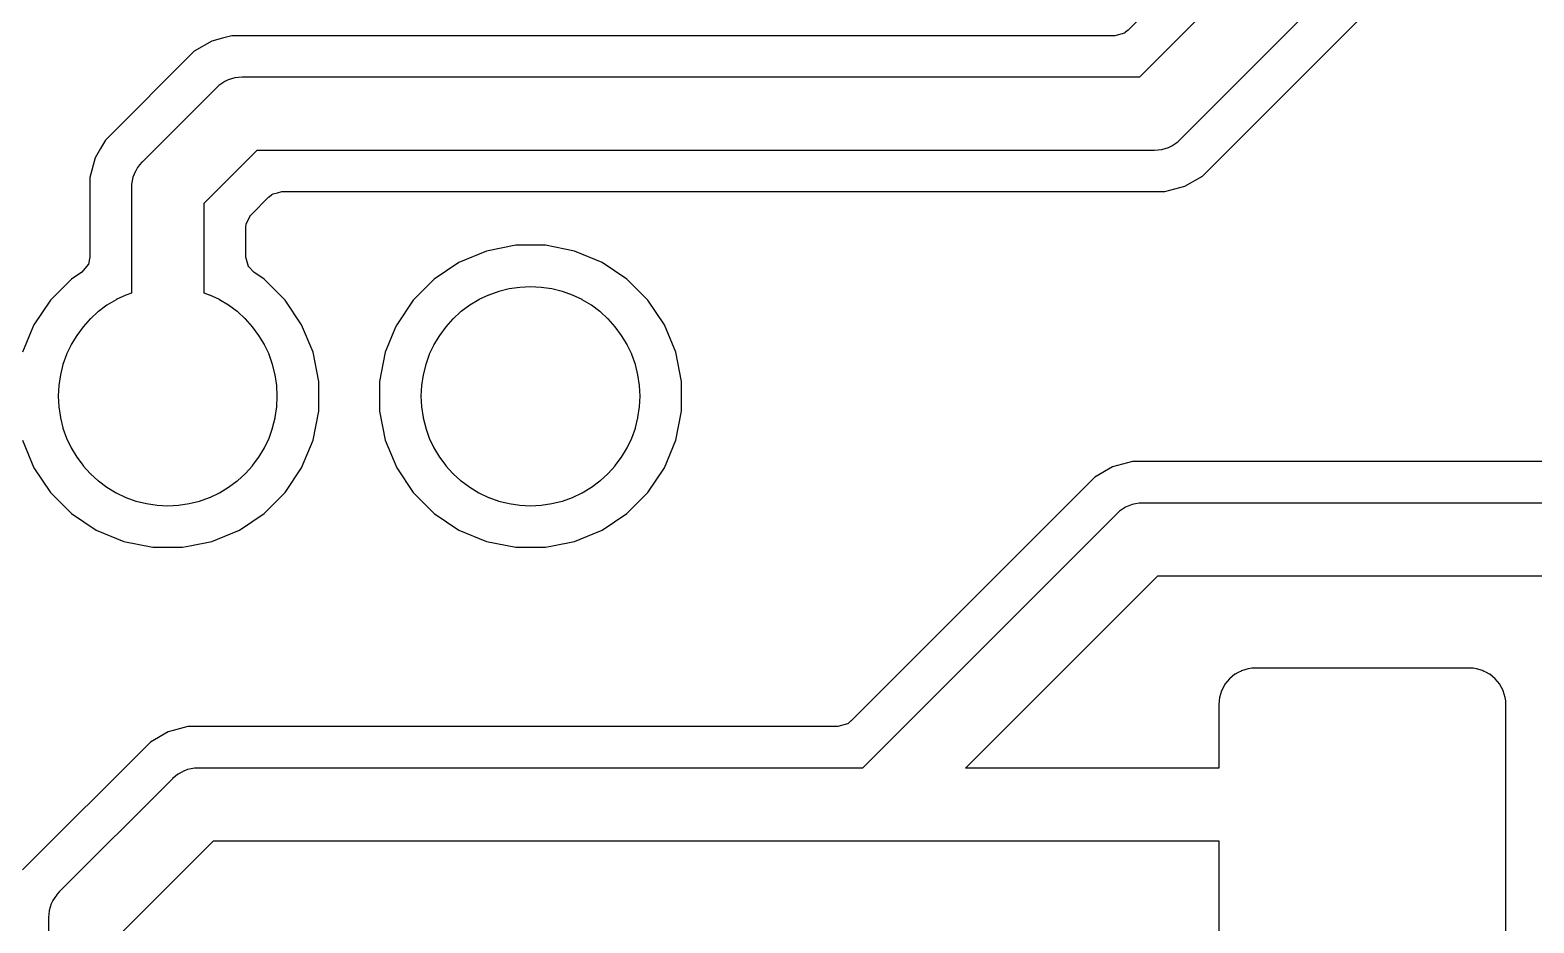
# Model space of a CAD drawing. Header units: metres. Extents: x 92.3 to 181.5, y -134.8 to -50.6.
# Drawn here: x 122.87 to 133.4, y -72.33 to -66.07 of the extents above; entities that cross this region are included whole.
import ezdxf

# ---------------------------------------------------------------- set-up
doc = ezdxf.new("R2010")
doc.units = ezdxf.units.M

msp = doc.modelspace()

# ---------------------------------------------------------------- linework, layer by layer
for points in [[(139.105, -57.523), (130.552, -66.077), (130.552, -66.077), (130.552, -66.077), (130.552, -66.077), (130.551, -66.077), (130.531, -66.094), (130.531, -66.094), (130.531, -66.094), (130.53, -66.094), (130.53, -66.094), (130.53, -66.094), (130.53, -66.094), (130.53, -66.094), (130.53, -66.094), (130.53, -66.094), (130.53, -66.094), (130.53, -66.094), (130.53, -66.094), (130.529, -66.094), (130.529, -66.095), (130.529, -66.095), (130.529, -66.095), (130.462, -66.114), (130.462, -66.114), (130.462, -66.114), (130.462, -66.114), (130.462, -66.114), (130.461, -66.114), (130.461, -66.114), (130.461, -66.114), (130.461, -66.114), (130.461, -66.114), (130.461, -66.114), (130.461, -66.114), (130.461, -66.114), (124.278, -66.114), (124.212, -66.132), (124.139, -66.152), (124.015, -66.223), (123.393, -66.845), (123.359, -66.905), (123.322, -66.969), (123.284, -67.108), (123.284, -67.664), (123.284, -67.664), (123.284, -67.664), (123.284, -67.664), (123.284, -67.664), (123.284, -67.664), (123.284, -67.664), (123.284, -67.665), (123.284, -67.665), (123.274, -67.714), (123.274, -67.714), (123.274, -67.714), (123.274, -67.715), (123.274, -67.715), (123.274, -67.715), (123.274, -67.715), (123.274, -67.715), (123.274, -67.715), (123.274, -67.715), (123.274, -67.715), (123.274, -67.715), (123.274, -67.716), (123.274, -67.716), (123.273, -67.716), (123.273, -67.716), (123.273, -67.716), (123.273, -67.716), (123.273, -67.716), (123.273, -67.716), (123.273, -67.716), (123.228, -67.77), (123.228, -67.77), (123.228, -67.77), (123.228, -67.77), (123.228, -67.77), (123.228, -67.77), (123.228, -67.771), (123.228, -67.771), (123.228, -67.771), (123.227, -67.771), (123.227, -67.771), (123.227, -67.771), (123.227, -67.771), (123.156, -67.819), (123.009, -67.966), (122.893, -68.139), (122.885, -68.157), (122.813, -68.332)], [(139.26, -57.78), (130.634, -66.405), (124.35, -66.405), (124.35, -66.405), (124.35, -66.405), (124.325, -66.406), (124.325, -66.406), (124.325, -66.406), (124.325, -66.406), (124.325, -66.406), (124.3, -66.41), (124.3, -66.41), (124.3, -66.41), (124.3, -66.41), (124.3, -66.41), (124.276, -66.416), (124.276, -66.416), (124.276, -66.416), (124.276, -66.416), (124.276, -66.416), (124.276, -66.416), (124.253, -66.424), (124.252, -66.424), (124.252, -66.424), (124.252, -66.424), (124.252, -66.424), (124.23, -66.435), (124.23, -66.435), (124.23, -66.435), (124.23, -66.435), (124.23, -66.435), (124.208, -66.448), (124.208, -66.448), (124.208, -66.448), (124.208, -66.448), (124.208, -66.448), (124.208, -66.448), (124.208, -66.448), (124.208, -66.448), (124.208, -66.448), (124.188, -66.463), (124.188, -66.463), (124.188, -66.463), (124.188, -66.463), (124.188, -66.463), (124.17, -66.479), (124.17, -66.48), (124.17, -66.48), (123.65, -67), (123.65, -67), (123.649, -67), (123.633, -67.018), (123.633, -67.018), (123.633, -67.018), (123.633, -67.018), (123.633, -67.018), (123.618, -67.038), (123.618, -67.038), (123.618, -67.038), (123.618, -67.038), (123.618, -67.038), (123.605, -67.06), (123.605, -67.06), (123.605, -67.06), (123.605, -67.06), (123.605, -67.06), (123.594, -67.082), (123.594, -67.082), (123.594, -67.082), (123.594, -67.082), (123.594, -67.083), (123.586, -67.106), (123.586, -67.106), (123.586, -67.106), (123.586, -67.106), (123.586, -67.106), (123.58, -67.13), (123.58, -67.13), (123.58, -67.13), (123.58, -67.13), (123.58, -67.13), (123.576, -67.155), (123.576, -67.155), (123.576, -67.155), (123.576, -67.155), (123.576, -67.155), (123.575, -67.18), (123.575, -67.18), (123.575, -67.18), (123.575, -67.918), (123.537, -67.931), (123.537, -67.931), (123.536, -67.931), (123.536, -67.931), (123.536, -67.931), (123.469, -67.963), (123.469, -67.964), (123.468, -67.964), (123.468, -67.964), (123.468, -67.964), (123.404, -68.002), (123.404, -68.002), (123.404, -68.002), (123.404, -68.002), (123.404, -68.002), (123.344, -68.047), (123.344, -68.047), (123.343, -68.047), (123.343, -68.047), (123.343, -68.047), (123.288, -68.097), (123.288, -68.098), (123.288, -68.098), (123.288, -68.098), (123.287, -68.098), (123.237, -68.153), (123.237, -68.153), (123.237, -68.153), (123.237, -68.154), (123.237, -68.154), (123.192, -68.214), (123.192, -68.214), (123.192, -68.214), (123.192, -68.214), (123.192, -68.214), (123.154, -68.278), (123.154, -68.278), (123.154, -68.278), (123.154, -68.279), (123.153, -68.279), (123.121, -68.346), (123.121, -68.346), (123.121, -68.346), (123.121, -68.347), (123.121, -68.347), (123.096, -68.417), (123.096, -68.417)], [(123.096, -68.417), (123.096, -68.417), (123.096, -68.417), (123.096, -68.417), (123.096, -68.417), (123.096, -68.418), (123.078, -68.49), (123.078, -68.49), (123.078, -68.49), (123.078, -68.49), (123.078, -68.491), (123.067, -68.565), (123.067, -68.565), (123.067, -68.565), (123.067, -68.565), (123.067, -68.565), (123.063, -68.64), (123.063, -68.64), (123.063, -68.64), (123.063, -68.64), (123.063, -68.64), (123.067, -68.715), (123.067, -68.715), (123.067, -68.715), (123.067, -68.715), (123.067, -68.715), (123.078, -68.789), (123.078, -68.79), (123.078, -68.79), (123.078, -68.79), (123.078, -68.79), (123.096, -68.862), (123.096, -68.863), (123.096, -68.863), (123.096, -68.863), (123.096, -68.863), (123.121, -68.933), (123.121, -68.933), (123.121, -68.934), (123.121, -68.934), (123.121, -68.934), (123.153, -69.001), (123.154, -69.001), (123.154, -69.002), (123.154, -69.002), (123.154, -69.002), (123.192, -69.066), (123.192, -69.066), (123.192, -69.066), (123.192, -69.066), (123.192, -69.066), (123.237, -69.126), (123.237, -69.126), (123.237, -69.127), (123.237, -69.127), (123.237, -69.127), (123.287, -69.182), (123.288, -69.182), (123.288, -69.182), (123.288, -69.182), (123.288, -69.183), (123.343, -69.233), (123.343, -69.233), (123.343, -69.233), (123.344, -69.233), (123.344, -69.233), (123.404, -69.278), (123.404, -69.278), (123.404, -69.278), (123.404, -69.278), (123.404, -69.278), (123.468, -69.316), (123.468, -69.316), (123.468, -69.316), (123.469, -69.316), (123.469, -69.317), (123.536, -69.349), (123.536, -69.349), (123.536, -69.349), (123.537, -69.349), (123.537, -69.349), (123.607, -69.374), (123.607, -69.374), (123.607, -69.374), (123.607, -69.374), (123.607, -69.374), (123.607, -69.374), (123.608, -69.374), (123.68, -69.392), (123.68, -69.392), (123.68, -69.392), (123.68, -69.392), (123.681, -69.392), (123.755, -69.403), (123.755, -69.403), (123.755, -69.403), (123.755, -69.403), (123.755, -69.403), (123.83, -69.407), (123.83, -69.407), (123.83, -69.407), (123.83, -69.407), (123.83, -69.407), (123.905, -69.403), (123.905, -69.403), (123.905, -69.403), (123.905, -69.403), (123.905, -69.403), (123.979, -69.392), (123.98, -69.392), (123.98, -69.392), (123.98, -69.392), (123.98, -69.392), (124.052, -69.374), (124.053, -69.374), (124.053, -69.374), (124.053, -69.374), (124.053, -69.374), (124.123, -69.349), (124.123, -69.349), (124.124, -69.349), (124.124, -69.349), (124.124, -69.349), (124.191, -69.317), (124.191, -69.316), (124.192, -69.316), (124.192, -69.316), (124.192, -69.316), (124.256, -69.278), (124.256, -69.278), (124.256, -69.278), (124.256, -69.278), (124.256, -69.278), (124.316, -69.233), (124.316, -69.233), (124.317, -69.233), (124.317, -69.233), (124.317, -69.233), (124.372, -69.183), (124.372, -69.182), (124.372, -69.182), (124.372, -69.182), (124.373, -69.182), (124.423, -69.127), (124.423, -69.127), (124.423, -69.127), (124.423, -69.126), (124.423, -69.126), (124.468, -69.066), (124.468, -69.066), (124.468, -69.066), (124.468, -69.066), (124.468, -69.066), (124.506, -69.002), (124.506, -69.002), (124.506, -69.002), (124.506, -69.001), (124.507, -69.001), (124.539, -68.934), (124.539, -68.934), (124.539, -68.934), (124.539, -68.933), (124.539, -68.933), (124.564, -68.863), (124.564, -68.863), (124.564, -68.863), (124.564, -68.863), (124.564, -68.862), (124.582, -68.79), (124.582, -68.79), (124.582, -68.79), (124.582, -68.79), (124.582, -68.789), (124.593, -68.715), (124.593, -68.715), (124.593, -68.715), (124.593, -68.715), (124.593, -68.715), (124.597, -68.64), (124.597, -68.64), (124.597, -68.64), (124.597, -68.64), (124.597, -68.64), (124.593, -68.565), (124.593, -68.565), (124.593, -68.565), (124.593, -68.565), (124.593, -68.565), (124.582, -68.491), (124.582, -68.49), (124.582, -68.49), (124.582, -68.49), (124.582, -68.49), (124.564, -68.418), (124.564, -68.417), (124.564, -68.417), (124.564, -68.417), (124.564, -68.417), (124.539, -68.347), (124.539, -68.347), (124.539, -68.346), (124.539, -68.346), (124.539, -68.346), (124.507, -68.279), (124.506, -68.279), (124.506, -68.278), (124.506, -68.278), (124.506, -68.278), (124.468, -68.214), (124.468, -68.214), (124.468, -68.214), (124.468, -68.214), (124.468, -68.214), (124.423, -68.154), (124.423, -68.154), (124.423, -68.153), (124.423, -68.153), (124.423, -68.153), (124.373, -68.098), (124.372, -68.098), (124.372, -68.098), (124.372, -68.098), (124.372, -68.097), (124.317, -68.047), (124.317, -68.047), (124.317, -68.047), (124.316, -68.047), (124.316, -68.047), (124.256, -68.002), (124.256, -68.002), (124.256, -68.002), (124.256, -68.002), (124.256, -68.002), (124.192, -67.964), (124.192, -67.964), (124.192, -67.964), (124.191, -67.964), (124.191, -67.963), (124.124, -67.931), (124.124, -67.931), (124.124, -67.931), (124.123, -67.931), (124.123, -67.931), (124.085, -67.918), (124.085, -67.286), (124.456, -66.915), (130.74, -66.915), (130.74, -66.915), (130.74, -66.915), (130.765, -66.914), (130.765, -66.914), (130.765, -66.914), (130.765, -66.914), (130.765, -66.914), (130.79, -66.91), (130.79, -66.91), (130.79, -66.91), (130.79, -66.91), (130.79, -66.91), (130.814, -66.904), (130.814, -66.904), (130.814, -66.904), (130.814, -66.904), (130.814, -66.904), (130.814, -66.904), (130.837, -66.896), (130.838, -66.896), (130.838, -66.896), (130.838, -66.896), (130.838, -66.896), (130.86, -66.885), (130.86, -66.885), (130.86, -66.885), (130.86, -66.885), (130.86, -66.885), (130.882, -66.872), (130.882, -66.872), (130.882, -66.872), (130.882, -66.872), (130.882, -66.872), (130.902, -66.857), (130.902, -66.857), (130.902, -66.857), (130.902, -66.857), (130.902, -66.857), (130.92, -66.841), (130.92, -66.84), (130.92, -66.84), (139.546, -58.215)], [(122.893, -69.141), (123.009, -69.314), (123.156, -69.461), (123.329, -69.577), (123.522, -69.657), (123.726, -69.698), (123.934, -69.698), (123.985, -69.687), (124.138, -69.657), (124.268, -69.603), (124.331, -69.577), (124.504, -69.461), (124.651, -69.314), (124.767, -69.141), (124.847, -68.948), (124.888, -68.744), (124.888, -68.536), (124.847, -68.332), (124.767, -68.139), (124.651, -67.966), (124.504, -67.819), (124.433, -67.771), (124.433, -67.771), (124.433, -67.771), (124.433, -67.771), (124.432, -67.771), (124.432, -67.771), (124.432, -67.77), (124.432, -67.77), (124.432, -67.77), (124.397, -67.734), (124.397, -67.734), (124.396, -67.734), (124.396, -67.734), (124.396, -67.734), (124.396, -67.734), (124.396, -67.734), (124.396, -67.734), (124.396, -67.733), (124.396, -67.733), (124.396, -67.733), (124.396, -67.733), (124.396, -67.733), (124.396, -67.733), (124.396, -67.733), (124.396, -67.733), (124.396, -67.733), (124.396, -67.732), (124.395, -67.732), (124.395, -67.732), (124.395, -67.732), (124.376, -67.665), (124.376, -67.665), (124.376, -67.665), (124.376, -67.665), (124.376, -67.665), (124.376, -67.665), (124.376, -67.664), (124.376, -67.664), (124.376, -67.664), (124.376, -67.664), (124.376, -67.664), (124.376, -67.664), (124.376, -67.664), (124.376, -67.459), (124.376, -67.459), (124.376, -67.459), (124.376, -67.459), (124.376, -67.459), (124.378, -67.432), (124.378, -67.432), (124.378, -67.432), (124.378, -67.432), (124.378, -67.432), (124.378, -67.432), (124.378, -67.432), (124.379, -67.432), (124.379, -67.432), (124.379, -67.431), (124.379, -67.431), (124.379, -67.431), (124.379, -67.431), (124.379, -67.431), (124.379, -67.431), (124.379, -67.431), (124.379, -67.431), (124.412, -67.369), (124.412, -67.369), (124.413, -67.369), (124.413, -67.369), (124.413, -67.369), (124.413, -67.369), (124.413, -67.369), (124.413, -67.369), (124.413, -67.369), (124.413, -67.368), (124.413, -67.368), (124.413, -67.368), (124.413, -67.368), (124.538, -67.243), (124.538, -67.243), (124.538, -67.243), (124.538, -67.243), (124.539, -67.243), (124.559, -67.226), (124.559, -67.226), (124.559, -67.226), (124.56, -67.226), (124.56, -67.226), (124.56, -67.226), (124.56, -67.226), (124.56, -67.226), (124.56, -67.226), (124.56, -67.226), (124.56, -67.226), (124.56, -67.226), (124.56, -67.226), (124.561, -67.226), (124.561, -67.225), (124.561, -67.225), (124.561, -67.225), (124.563, -67.225), (124.567, -67.222), (124.567, -67.222), (124.567, -67.222), (124.567, -67.221), (124.567, -67.221), (124.567, -67.221), (124.568, -67.221), (124.568, -67.221), (124.568, -67.221), (124.568, -67.221), (124.568, -67.221), (124.568, -67.221), (124.568, -67.221), (124.568, -67.221), (124.569, -67.221), (124.569, -67.221), (124.569, -67.221), (124.569, -67.221), (124.599, -67.214), (124.628, -67.206), (124.628, -67.206), (124.628, -67.206), (124.628, -67.206), (124.628, -67.206), (124.629, -67.206), (124.629, -67.206), (124.629, -67.206), (124.629, -67.206), (124.629, -67.206), (124.629, -67.206), (124.629, -67.206), (124.629, -67.206), (130.812, -67.206), (130.951, -67.168), (131.075, -67.097), (139.628, -58.543)], [(125.433, -69.141), (125.549, -69.314), (125.696, -69.461), (125.869, -69.577), (126.062, -69.657), (126.266, -69.698), (126.474, -69.698), (126.525, -69.687), (126.678, -69.657), (126.808, -69.603), (126.871, -69.577), (127.044, -69.461), (127.191, -69.314), (127.307, -69.141), (127.387, -68.948), (127.428, -68.744), (127.428, -68.536), (127.387, -68.332), (127.307, -68.139), (127.191, -67.966), (127.044, -67.819), (126.871, -67.703), (126.678, -67.623), (126.474, -67.582), (126.266, -67.582), (126.062, -67.623), (125.869, -67.703), (125.696, -67.819), (125.549, -67.966), (125.433, -68.139), (125.425, -68.157), (125.353, -68.332), (125.312, -68.536), (125.312, -68.744), (125.353, -68.948), (125.433, -69.141)], [(126.147, -69.374), (126.147, -69.374), (126.147, -69.374), (126.147, -69.374), (126.147, -69.374), (126.148, -69.374), (126.22, -69.392), (126.22, -69.392), (126.22, -69.392), (126.22, -69.392), (126.221, -69.392), (126.295, -69.403), (126.295, -69.403), (126.295, -69.403), (126.295, -69.403), (126.295, -69.403), (126.37, -69.407), (126.37, -69.407), (126.37, -69.407), (126.37, -69.407), (126.37, -69.407), (126.445, -69.403), (126.445, -69.403), (126.445, -69.403), (126.445, -69.403), (126.445, -69.403), (126.519, -69.392), (126.52, -69.392), (126.52, -69.392), (126.52, -69.392), (126.52, -69.392), (126.592, -69.374), (126.593, -69.374), (126.593, -69.374), (126.593, -69.374), (126.593, -69.374), (126.663, -69.349), (126.663, -69.349), (126.664, -69.349), (126.664, -69.349), (126.664, -69.349), (126.731, -69.317), (126.731, -69.316), (126.732, -69.316), (126.732, -69.316), (126.732, -69.316), (126.796, -69.278), (126.796, -69.278), (126.796, -69.278), (126.796, -69.278), (126.796, -69.278), (126.856, -69.233), (126.856, -69.233), (126.857, -69.233), (126.857, -69.233), (126.857, -69.233), (126.912, -69.183), (126.912, -69.182), (126.912, -69.182), (126.912, -69.182), (126.913, -69.182), (126.963, -69.127), (126.963, -69.127), (126.963, -69.127), (126.963, -69.126), (126.963, -69.126), (127.008, -69.066), (127.008, -69.066), (127.008, -69.066), (127.008, -69.066), (127.008, -69.066), (127.046, -69.002), (127.046, -69.002), (127.046, -69.002), (127.046, -69.001), (127.047, -69.001), (127.079, -68.934), (127.079, -68.934), (127.079, -68.934), (127.079, -68.933), (127.079, -68.933), (127.104, -68.863), (127.104, -68.863), (127.104, -68.863), (127.104, -68.863), (127.104, -68.863), (127.104, -68.863), (127.104, -68.862), (127.122, -68.79), (127.122, -68.79), (127.122, -68.79), (127.122, -68.79), (127.122, -68.789), (127.133, -68.715), (127.133, -68.715), (127.133, -68.715), (127.133, -68.715), (127.133, -68.715), (127.137, -68.64), (127.137, -68.64), (127.137, -68.64), (127.137, -68.64), (127.137, -68.64), (127.133, -68.565), (127.133, -68.565), (127.133, -68.565), (127.133, -68.565), (127.133, -68.565), (127.122, -68.491), (127.122, -68.49), (127.122, -68.49), (127.122, -68.49), (127.122, -68.49), (127.104, -68.418), (127.104, -68.417), (127.104, -68.417), (127.104, -68.417), (127.104, -68.417), (127.079, -68.347), (127.079, -68.347), (127.079, -68.346), (127.079, -68.346), (127.079, -68.346), (127.047, -68.279), (127.046, -68.279), (127.046, -68.278), (127.046, -68.278), (127.046, -68.278), (127.008, -68.214), (127.008, -68.214), (127.008, -68.214), (127.008, -68.214), (127.008, -68.214), (126.963, -68.154), (126.963, -68.154), (126.963, -68.153), (126.963, -68.153), (126.963, -68.153), (126.913, -68.098), (126.912, -68.098), (126.912, -68.098), (126.912, -68.098), (126.912, -68.097), (126.857, -68.047), (126.857, -68.047), (126.857, -68.047), (126.856, -68.047), (126.856, -68.047), (126.796, -68.002), (126.796, -68.002), (126.796, -68.002), (126.796, -68.002), (126.796, -68.002), (126.732, -67.964), (126.732, -67.964), (126.732, -67.964), (126.731, -67.964), (126.731, -67.963), (126.664, -67.931), (126.664, -67.931), (126.664, -67.931), (126.663, -67.931), (126.663, -67.931), (126.593, -67.906), (126.593, -67.906), (126.593, -67.906), (126.593, -67.906), (126.592, -67.906), (126.52, -67.888), (126.52, -67.888), (126.52, -67.888), (126.52, -67.888), (126.519, -67.888), (126.445, -67.877), (126.445, -67.877), (126.445, -67.877), (126.445, -67.877), (126.445, -67.877), (126.37, -67.873), (126.37, -67.873), (126.37, -67.873), (126.37, -67.873), (126.37, -67.873), (126.295, -67.877), (126.295, -67.877), (126.295, -67.877), (126.295, -67.877), (126.295, -67.877), (126.221, -67.888), (126.22, -67.888), (126.22, -67.888), (126.22, -67.888), (126.22, -67.888), (126.148, -67.906), (126.147, -67.906), (126.147, -67.906), (126.147, -67.906), (126.147, -67.906), (126.077, -67.931), (126.077, -67.931), (126.076, -67.931), (126.076, -67.931), (126.076, -67.931), (126.009, -67.963), (126.009, -67.964), (126.008, -67.964), (126.008, -67.964), (126.008, -67.964), (125.944, -68.002), (125.944, -68.002), (125.944, -68.002), (125.944, -68.002), (125.944, -68.002), (125.884, -68.047), (125.884, -68.047), (125.883, -68.047), (125.883, -68.047), (125.883, -68.047), (125.828, -68.097), (125.828, -68.098), (125.828, -68.098), (125.828, -68.098), (125.827, -68.098), (125.777, -68.153), (125.777, -68.153), (125.777, -68.153), (125.777, -68.154), (125.777, -68.154), (125.732, -68.214), (125.732, -68.214), (125.732, -68.214), (125.732, -68.214), (125.732, -68.214), (125.694, -68.278), (125.694, -68.278), (125.694, -68.278), (125.694, -68.279), (125.693, -68.279), (125.661, -68.346), (125.661, -68.346), (125.661, -68.346), (125.661, -68.347), (125.661, -68.347), (125.636, -68.417), (125.636, -68.417), (125.636, -68.417), (125.636, -68.417), (125.636, -68.418), (125.618, -68.49), (125.618, -68.49), (125.618, -68.49), (125.618, -68.49), (125.618, -68.491), (125.607, -68.565), (125.607, -68.565), (125.607, -68.565), (125.607, -68.565), (125.607, -68.565), (125.603, -68.64), (125.603, -68.64), (125.603, -68.64), (125.603, -68.64), (125.603, -68.64), (125.607, -68.715), (125.607, -68.715), (125.607, -68.715), (125.607, -68.715), (125.607, -68.715), (125.618, -68.789), (125.618, -68.79), (125.618, -68.79), (125.618, -68.79), (125.618, -68.79), (125.636, -68.862), (125.636, -68.863), (125.636, -68.863), (125.636, -68.863), (125.636, -68.863), (125.661, -68.933), (125.661, -68.933), (125.661, -68.934), (125.661, -68.934), (125.661, -68.934), (125.693, -69.001), (125.694, -69.001), (125.694, -69.002), (125.694, -69.002), (125.694, -69.002), (125.732, -69.066), (125.732, -69.066), (125.732, -69.066), (125.732, -69.066), (125.732, -69.066), (125.777, -69.126), (125.777, -69.126), (125.777, -69.127), (125.777, -69.127), (125.777, -69.127), (125.827, -69.182), (125.828, -69.182), (125.828, -69.182), (125.828, -69.182), (125.828, -69.183), (125.883, -69.233), (125.883, -69.233), (125.883, -69.233), (125.884, -69.233), (125.884, -69.233), (125.944, -69.278), (125.944, -69.278), (125.944, -69.278), (125.944, -69.278), (125.944, -69.278), (126.008, -69.316), (126.008, -69.316), (126.008, -69.316), (126.009, -69.316), (126.009, -69.317), (126.076, -69.349), (126.076, -69.349), (126.076, -69.349), (126.077, -69.349), (126.077, -69.349), (126.147, -69.374), (126.147, -69.374)], [(122.813, -68.948), (122.893, -69.141)], [(133.864, -69.098), (130.585, -69.098), (130.48, -69.126), (130.446, -69.135), (130.322, -69.207), (128.612, -70.917), (128.612, -70.917), (128.612, -70.917), (128.612, -70.917), (128.611, -70.917), (128.591, -70.934), (128.591, -70.934), (128.591, -70.934), (128.59, -70.934), (128.59, -70.934), (128.59, -70.934), (128.59, -70.934), (128.59, -70.934), (128.59, -70.934), (128.59, -70.934), (128.59, -70.934), (128.59, -70.934), (128.59, -70.934), (128.589, -70.934), (128.589, -70.935), (128.589, -70.935), (128.589, -70.935), (128.522, -70.954), (128.522, -70.954), (128.522, -70.954), (128.522, -70.954), (128.522, -70.954), (128.521, -70.954), (128.521, -70.954), (128.521, -70.954), (128.521, -70.954), (128.521, -70.954), (128.521, -70.954), (128.521, -70.954), (128.521, -70.954), (123.971, -70.954), (123.867, -70.982), (123.833, -70.992), (123.708, -71.063), (122.813, -71.958)], [(134.038, -69.388), (130.657, -69.388), (130.657, -69.388), (130.656, -69.388), (130.632, -69.389), (130.632, -69.389), (130.632, -69.389), (130.632, -69.389), (130.631, -69.389), (130.607, -69.393), (130.607, -69.393), (130.607, -69.393), (130.607, -69.393), (130.607, -69.393), (130.583, -69.399), (130.583, -69.399), (130.583, -69.399), (130.583, -69.399), (130.582, -69.399), (130.582, -69.399), (130.559, -69.408), (130.559, -69.408), (130.559, -69.408), (130.559, -69.408), (130.559, -69.408), (130.537, -69.418), (130.536, -69.418), (130.536, -69.418), (130.536, -69.418), (130.536, -69.418), (130.515, -69.431), (130.515, -69.431), (130.515, -69.431), (130.515, -69.431), (130.515, -69.431), (130.515, -69.431), (130.515, -69.431), (130.515, -69.431), (130.515, -69.431), (130.495, -69.446), (130.495, -69.446), (130.495, -69.446), (130.495, -69.446), (130.495, -69.446), (130.476, -69.463), (130.476, -69.463), (130.476, -69.463), (128.694, -71.245), (124.043, -71.245), (124.043, -71.245), (124.043, -71.245), (124.018, -71.246), (124.018, -71.246), (124.018, -71.246), (124.018, -71.246), (124.018, -71.246), (123.994, -71.25), (123.994, -71.25), (123.993, -71.25), (123.993, -71.25), (123.993, -71.25), (123.969, -71.256), (123.969, -71.256), (123.969, -71.256), (123.969, -71.256), (123.969, -71.256), (123.946, -71.264), (123.946, -71.264), (123.946, -71.264), (123.945, -71.264), (123.945, -71.264), (123.923, -71.275), (123.923, -71.275), (123.923, -71.275), (123.923, -71.275), (123.923, -71.275), (123.902, -71.288), (123.902, -71.288), (123.902, -71.288), (123.902, -71.288), (123.902, -71.288), (123.902, -71.288), (123.901, -71.288), (123.901, -71.288), (123.901, -71.288), (123.882, -71.303), (123.881, -71.303), (123.881, -71.303), (123.881, -71.303), (123.881, -71.303), (123.863, -71.319), (123.863, -71.32), (123.863, -71.32), (123.07, -72.113), (123.07, -72.113), (123.069, -72.113), (123.053, -72.131), (123.053, -72.131), (123.053, -72.131), (123.053, -72.131), (123.053, -72.131), (123.053, -72.132), (123.038, -72.151), (123.038, -72.151), (123.038, -72.151), (123.038, -72.152), (123.038, -72.152), (123.025, -72.173), (123.025, -72.173), (123.025, -72.173), (123.025, -72.173), (123.025, -72.173), (123.014, -72.195), (123.014, -72.195), (123.014, -72.196), (123.014, -72.196), (123.014, -72.196), (123.006, -72.219), (123.006, -72.219), (123.006, -72.219), (123.006, -72.219), (123.006, -72.219), (123, -72.243), (123, -72.243), (123, -72.243), (123, -72.244), (123, -72.244), (122.996, -72.268), (122.996, -72.268), (122.996, -72.268), (122.996, -72.268), (122.996, -72.268), (122.995, -72.293), (122.995, -72.293), (122.995, -72.293), (122.995, -86.9)], [(133.2, -72.6), (133.2, -70.8), (133.2, -70.8), (133.2, -70.8), (133.199, -70.775), (133.199, -70.775), (133.199, -70.775), (133.199, -70.775), (133.199, -70.775), (133.199, -70.775), (133.195, -70.75), (133.195, -70.75), (133.195, -70.75), (133.195, -70.75), (133.195, -70.75), (133.189, -70.726), (133.189, -70.726), (133.189, -70.726), (133.189, -70.726), (133.189, -70.726), (133.181, -70.703), (133.181, -70.703), (133.181, -70.702), (133.181, -70.702), (133.18, -70.702), (133.17, -70.68), (133.17, -70.68), (133.17, -70.68), (133.17, -70.68), (133.17, -70.68), (133.157, -70.659), (133.157, -70.658), (133.157, -70.658), (133.157, -70.658), (133.157, -70.658), (133.142, -70.638), (133.142, -70.638), (133.142, -70.638), (133.142, -70.638), (133.142, -70.638), (133.125, -70.62), (133.125, -70.62), (133.125, -70.62), (133.125, -70.62), (133.125, -70.62), (133.107, -70.603), (133.107, -70.603), (133.107, -70.603), (133.107, -70.603), (133.107, -70.603), (133.087, -70.588), (133.087, -70.588), (133.087, -70.588), (133.087, -70.588), (133.086, -70.588), (133.065, -70.575), (133.065, -70.575), (133.065, -70.575), (133.065, -70.575), (133.065, -70.575), (133.043, -70.565), (133.043, -70.564), (133.043, -70.564), (133.042, -70.564), (133.042, -70.564), (133.019, -70.556), (133.019, -70.556), (133.019, -70.556), (133.019, -70.556), (133.019, -70.556), (132.995, -70.55), (132.995, -70.55), (132.995, -70.55), (132.995, -70.55), (132.995, -70.55), (132.97, -70.546), (132.97, -70.546), (132.97, -70.546), (132.97, -70.546), (132.97, -70.546), (132.945, -70.545), (132.945, -70.545), (132.945, -70.545), (131.445, -70.545), (131.445, -70.545), (131.445, -70.545), (131.42, -70.546), (131.42, -70.546), (131.42, -70.546), (131.42, -70.546), (131.42, -70.546), (131.395, -70.55), (131.395, -70.55), (131.395, -70.55), (131.395, -70.55), (131.395, -70.55), (131.371, -70.556), (131.371, -70.556), (131.371, -70.556), (131.371, -70.556), (131.371, -70.556), (131.348, -70.564), (131.348, -70.564), (131.347, -70.564), (131.347, -70.564), (131.347, -70.565), (131.325, -70.575), (131.325, -70.575), (131.325, -70.575), (131.325, -70.575), (131.325, -70.575), (131.304, -70.588), (131.303, -70.588), (131.303, -70.588), (131.303, -70.588), (131.303, -70.588), (131.283, -70.603), (131.283, -70.603), (131.283, -70.603), (131.283, -70.603), (131.283, -70.603), (131.265, -70.62), (131.265, -70.62), (131.265, -70.62), (131.265, -70.62), (131.265, -70.62), (131.248, -70.638), (131.248, -70.638), (131.248, -70.638), (131.248, -70.638), (131.248, -70.638), (131.233, -70.658), (131.233, -70.658), (131.233, -70.658), (131.233, -70.658), (131.233, -70.659), (131.22, -70.68), (131.22, -70.68), (131.22, -70.68), (131.22, -70.68), (131.22, -70.68), (131.21, -70.702), (131.209, -70.702), (131.209, -70.702), (131.209, -70.703), (131.209, -70.703), (131.201, -70.726), (131.201, -70.726), (131.201, -70.726), (131.201, -70.726), (131.201, -70.726), (131.195, -70.75), (131.195, -70.75), (131.195, -70.75), (131.195, -70.75), (131.195, -70.75), (131.191, -70.775), (131.191, -70.775), (131.191, -70.775), (131.191, -70.775), (131.191, -70.775), (131.19, -70.8), (131.19, -70.8), (131.19, -70.8), (131.19, -71.245), (129.416, -71.245), (130.762, -69.898), (134.143, -69.898)], [(123.505, -72.399), (124.149, -71.755), (131.19, -71.755), (131.19, -72.6)]]:
    msp.add_lwpolyline(points)

doc.saveas('drawing.dxf')
